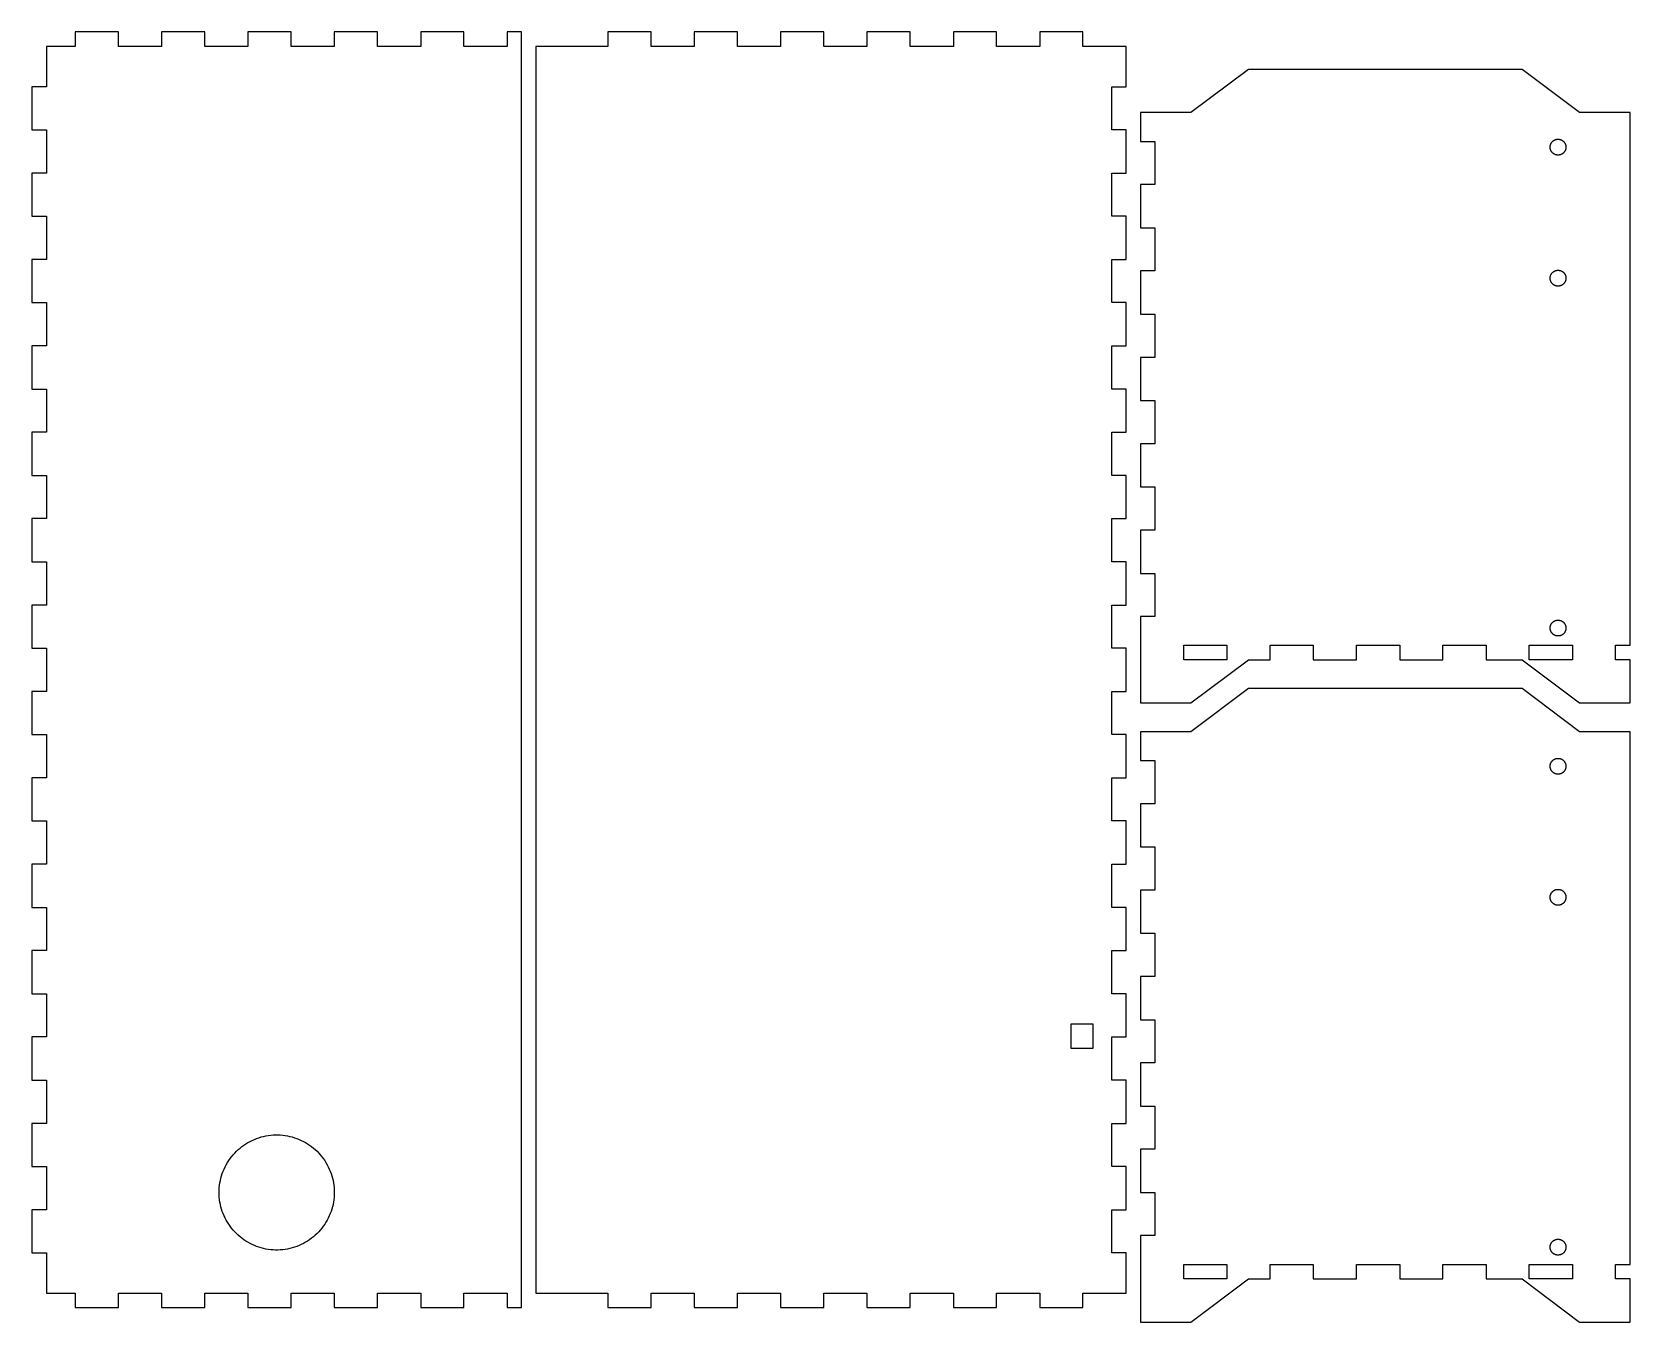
# Model space of a CAD drawing. Header units: metres. Extents: x 0 to 555, y -5 to 443.
import ezdxf

# ---------------------------------------------------------------- set-up
doc = ezdxf.new("R2010")
doc.units = ezdxf.units.M

msp = doc.modelspace()

# ---------------------------------------------------------------- linework, layer by layer
for p, q in [((30, 443), (15, 443)), ((15, 443), (15, 438)), ((30, 438), (30, 443)), ((60, 443), (45, 443)), ((45, 443), (45, 438)), ((60, 438), (60, 443)), ((90, 443), (75, 443)), ((75, 443), (75, 438)), ((90, 438), (90, 443)), ((120, 443), (105, 443)), ((105, 443), (105, 438)), ((120, 438), (120, 443)), ((150, 443), (135, 443)), ((135, 443), (135, 438)), ((150, 438), (150, 443)), ((170, 443), (165, 443)), ((165, 443), (165, 438)), ((170, 0), (170, 443)), ((215, 443), (200, 443)), ((200, 443), (200, 438)), ((215, 438), (215, 443)), ((245, 443), (230, 443)), ((230, 443), (230, 438)), ((245, 438), (245, 443)), ((275, 443), (260, 443)), ((260, 443), (260, 438)), ((275, 438), (275, 443)), ((305, 443), (290, 443)), ((290, 443), (290, 438)), ((305, 438), (305, 443)), ((335, 443), (320, 443)), ((320, 443), (320, 438)), ((335, 438), (335, 443)), ((365, 443), (350, 443)), ((350, 443), (350, 438)), ((365, 438), (365, 443)), ((15, 438), (5, 438)), ((5, 438), (5, 424)), ((45, 438), (30, 438)), ((75, 438), (60, 438)), ((105, 438), (90, 438)), ((135, 438), (120, 438)), ((165, 438), (150, 438)), ((200, 438), (175, 438)), ((175, 438), (175, 5)), ((230, 438), (215, 438)), ((260, 438), (245, 438)), ((290, 438), (275, 438)), ((320, 438), (305, 438)), ((350, 438), (335, 438)), ((380, 438), (365, 438)), ((380, 424), (380, 438)), ((422.5, 430), (402.5, 415)), ((517.5, 430), (422.5, 430)), ((537.5, 415), (517.5, 430)), ((5, 424), (0, 424)), ((0, 424), (0, 409)), ((375, 409), (375, 424)), ((375, 424), (380, 424)), ((402.5, 415), (385, 415)), ((385, 415), (385, 405)), ((555, 415), (537.5, 415)), ((555, 230), (555, 415)), ((0, 409), (5, 409)), ((5, 409), (5, 394)), ((380, 409), (375, 409)), ((380, 394), (380, 409)), ((528.247, 405.119), (528.337, 405.19)), ((528.337, 405.19), (528.431, 405.258)), ((528.431, 405.258), (528.526, 405.322)), ((528.526, 405.322), (528.625, 405.382)), ((528.625, 405.382), (528.726, 405.437)), ((528.726, 405.437), (528.829, 405.488)), ((528.829, 405.488), (528.934, 405.535)), ((528.934, 405.535), (529.041, 405.578)), ((529.041, 405.578), (529.15, 405.615)), ((529.15, 405.615), (529.26, 405.649)), ((529.26, 405.649), (529.372, 405.677)), ((529.372, 405.677), (529.485, 405.701)), ((529.485, 405.701), (529.598, 405.72)), ((529.598, 405.72), (529.713, 405.735)), ((529.713, 405.735), (529.827, 405.745)), ((529.827, 405.745), (529.942, 405.749)), ((529.942, 405.749), (530.058, 405.749)), ((530.058, 405.749), (530.173, 405.745)), ((530.173, 405.745), (530.287, 405.735)), ((530.287, 405.735), (530.402, 405.72)), ((530.402, 405.72), (530.515, 405.701)), ((530.515, 405.701), (530.628, 405.677)), ((530.628, 405.677), (530.74, 405.649)), ((530.74, 405.649), (530.85, 405.615)), ((530.85, 405.615), (530.959, 405.578)), ((530.959, 405.578), (531.066, 405.535)), ((531.066, 405.535), (531.171, 405.488)), ((531.171, 405.488), (531.274, 405.437)), ((531.274, 405.437), (531.375, 405.382)), ((531.375, 405.382), (531.474, 405.322)), ((531.474, 405.322), (531.569, 405.258)), ((531.569, 405.258), (531.663, 405.19)), ((531.663, 405.19), (531.753, 405.119)), ((385, 405), (390, 405)), ((390, 405), (390, 390)), ((527.25, 403), (527.252, 403.115)), ((527.252, 402.885), (527.25, 403)), ((527.252, 403.115), (527.26, 403.23)), ((527.26, 402.77), (527.252, 402.885)), ((527.26, 403.23), (527.272, 403.345)), ((527.272, 402.655), (527.26, 402.77)), ((527.272, 403.345), (527.289, 403.459)), ((527.289, 402.541), (527.272, 402.655)), ((527.289, 403.459), (527.31, 403.572)), ((527.31, 402.428), (527.289, 402.541)), ((527.31, 403.572), (527.336, 403.684)), ((527.336, 402.316), (527.31, 402.428)), ((527.336, 403.684), (527.367, 403.795)), ((527.367, 402.205), (527.336, 402.316)), ((527.367, 403.795), (527.403, 403.904)), ((527.403, 402.096), (527.367, 402.205)), ((527.403, 403.904), (527.443, 404.012)), ((527.443, 401.988), (527.403, 402.096)), ((527.443, 404.012), (527.488, 404.119)), ((527.488, 401.881), (527.443, 401.988)), ((527.488, 404.119), (527.537, 404.223)), ((527.537, 401.777), (527.488, 401.881)), ((527.537, 404.223), (527.59, 404.325)), ((527.59, 401.675), (527.537, 401.777)), ((527.59, 404.325), (527.648, 404.425)), ((527.648, 401.575), (527.59, 401.675)), ((527.648, 404.425), (527.709, 404.522)), ((527.709, 401.478), (527.648, 401.575)), ((527.709, 404.522), (527.775, 404.616)), ((527.775, 401.384), (527.709, 401.478)), ((527.775, 404.616), (527.845, 404.708)), ((527.845, 401.292), (527.775, 401.384)), ((527.845, 404.708), (527.918, 404.797)), ((527.918, 401.203), (527.845, 401.292)), ((527.918, 404.797), (527.995, 404.883)), ((527.995, 401.117), (527.918, 401.203)), ((527.995, 404.883), (528.076, 404.965)), ((528.076, 401.035), (527.995, 401.117)), ((528.076, 404.965), (528.16, 405.044)), ((528.16, 400.956), (528.076, 401.035)), ((528.16, 405.044), (528.247, 405.119)), ((528.247, 400.881), (528.16, 400.956)), ((528.337, 400.81), (528.247, 400.881)), ((528.431, 400.742), (528.337, 400.81)), ((528.526, 400.678), (528.431, 400.742)), ((528.625, 400.618), (528.526, 400.678)), ((528.726, 400.563), (528.625, 400.618)), ((528.829, 400.512), (528.726, 400.563)), ((528.934, 400.465), (528.829, 400.512)), ((529.041, 400.422), (528.934, 400.465)), ((529.15, 400.385), (529.041, 400.422)), ((529.26, 400.351), (529.15, 400.385)), ((529.372, 400.323), (529.26, 400.351)), ((529.485, 400.299), (529.372, 400.323)), ((529.598, 400.28), (529.485, 400.299)), ((529.713, 400.265), (529.598, 400.28)), ((529.827, 400.255), (529.713, 400.265)), ((529.942, 400.251), (529.827, 400.255)), ((530.058, 400.251), (529.942, 400.251)), ((530.173, 400.255), (530.058, 400.251)), ((530.287, 400.265), (530.173, 400.255)), ((530.402, 400.28), (530.287, 400.265)), ((530.515, 400.299), (530.402, 400.28)), ((530.628, 400.323), (530.515, 400.299)), ((530.74, 400.351), (530.628, 400.323)), ((530.85, 400.385), (530.74, 400.351)), ((530.959, 400.422), (530.85, 400.385)), ((531.066, 400.465), (530.959, 400.422)), ((531.171, 400.512), (531.066, 400.465)), ((531.274, 400.563), (531.171, 400.512)), ((531.375, 400.618), (531.274, 400.563)), ((531.474, 400.678), (531.375, 400.618)), ((531.569, 400.742), (531.474, 400.678)), ((531.663, 400.81), (531.569, 400.742)), ((531.753, 400.881), (531.663, 400.81)), ((531.753, 405.119), (531.84, 405.044)), ((531.84, 400.956), (531.753, 400.881)), ((531.84, 405.044), (531.924, 404.965)), ((531.924, 401.035), (531.84, 400.956)), ((531.924, 404.965), (532.005, 404.883)), ((532.005, 401.117), (531.924, 401.035)), ((532.005, 404.883), (532.082, 404.797)), ((532.082, 401.203), (532.005, 401.117)), ((532.082, 404.797), (532.155, 404.708)), ((532.155, 401.292), (532.082, 401.203)), ((532.155, 404.708), (532.225, 404.616)), ((532.225, 401.384), (532.155, 401.292)), ((532.225, 404.616), (532.291, 404.522)), ((532.291, 401.478), (532.225, 401.384)), ((532.291, 404.522), (532.352, 404.425)), ((532.352, 401.575), (532.291, 401.478)), ((532.352, 404.425), (532.41, 404.325)), ((532.41, 401.675), (532.352, 401.575)), ((532.41, 404.325), (532.463, 404.223)), ((532.463, 401.777), (532.41, 401.675)), ((532.463, 404.223), (532.512, 404.119)), ((532.512, 401.881), (532.463, 401.777)), ((532.512, 404.119), (532.557, 404.012)), ((532.557, 401.988), (532.512, 401.881)), ((532.557, 404.012), (532.597, 403.904)), ((532.597, 402.096), (532.557, 401.988)), ((532.597, 403.904), (532.633, 403.795)), ((532.633, 402.205), (532.597, 402.096)), ((532.633, 403.795), (532.664, 403.684)), ((532.664, 402.316), (532.633, 402.205)), ((532.664, 403.684), (532.69, 403.572)), ((532.69, 402.428), (532.664, 402.316)), ((532.69, 403.572), (532.711, 403.459)), ((532.711, 402.541), (532.69, 402.428)), ((532.711, 403.459), (532.728, 403.345)), ((532.728, 402.655), (532.711, 402.541)), ((532.728, 403.345), (532.74, 403.23)), ((532.74, 402.77), (532.728, 402.655)), ((532.74, 403.23), (532.748, 403.115)), ((532.748, 402.885), (532.74, 402.77)), ((532.748, 403.115), (532.75, 403)), ((532.75, 403), (532.748, 402.885)), ((5, 394), (0, 394)), ((0, 394), (0, 379)), ((375, 379), (375, 394)), ((375, 394), (380, 394)), ((390, 390), (385, 390)), ((385, 390), (385, 375)), ((0, 379), (5, 379)), ((5, 379), (5, 364)), ((380, 379), (375, 379)), ((380, 364), (380, 379)), ((385, 375), (390, 375)), ((390, 375), (390, 360)), ((5, 364), (0, 364)), ((0, 364), (0, 349)), ((375, 349), (375, 364)), ((375, 364), (380, 364)), ((390, 360), (385, 360)), ((385, 360), (385, 345)), ((527.25, 357.5), (527.252, 357.615)), ((527.252, 357.385), (527.25, 357.5)), ((527.252, 357.615), (527.26, 357.73)), ((527.26, 357.27), (527.252, 357.385)), ((527.26, 357.73), (527.272, 357.845)), ((527.272, 357.155), (527.26, 357.27)), ((527.272, 357.845), (527.289, 357.959)), ((527.289, 357.041), (527.272, 357.155)), ((527.289, 357.959), (527.31, 358.072)), ((527.31, 356.928), (527.289, 357.041)), ((527.31, 358.072), (527.336, 358.184)), ((527.336, 356.816), (527.31, 356.928)), ((527.336, 358.184), (527.367, 358.295)), ((527.367, 356.705), (527.336, 356.816)), ((527.367, 358.295), (527.403, 358.404)), ((527.403, 356.596), (527.367, 356.705)), ((527.403, 358.404), (527.443, 358.512)), ((527.443, 356.488), (527.403, 356.596)), ((527.443, 358.512), (527.488, 358.619)), ((527.488, 356.381), (527.443, 356.488)), ((527.488, 358.619), (527.537, 358.723)), ((527.537, 356.277), (527.488, 356.381)), ((527.537, 358.723), (527.59, 358.825)), ((527.59, 356.175), (527.537, 356.277)), ((527.59, 358.825), (527.648, 358.925)), ((527.648, 356.075), (527.59, 356.175)), ((527.648, 358.925), (527.709, 359.022)), ((527.709, 355.978), (527.648, 356.075)), ((527.709, 359.022), (527.775, 359.116)), ((527.775, 355.884), (527.709, 355.978)), ((527.775, 359.116), (527.845, 359.208)), ((527.845, 355.792), (527.775, 355.884)), ((527.845, 359.208), (527.918, 359.297)), ((527.918, 355.703), (527.845, 355.792)), ((527.918, 359.297), (527.995, 359.383)), ((527.995, 355.617), (527.918, 355.703)), ((527.995, 359.383), (528.076, 359.465)), ((528.076, 355.535), (527.995, 355.617)), ((528.076, 359.465), (528.16, 359.544)), ((528.16, 355.456), (528.076, 355.535)), ((528.16, 359.544), (528.247, 359.619)), ((528.247, 355.381), (528.16, 355.456)), ((528.247, 359.619), (528.337, 359.69)), ((528.337, 355.31), (528.247, 355.381)), ((528.337, 359.69), (528.431, 359.758)), ((528.431, 355.242), (528.337, 355.31)), ((528.431, 359.758), (528.526, 359.822)), ((528.526, 355.178), (528.431, 355.242)), ((528.526, 359.822), (528.625, 359.882)), ((528.625, 359.882), (528.726, 359.937)), ((528.726, 359.937), (528.829, 359.988)), ((528.829, 359.988), (528.934, 360.035)), ((528.934, 360.035), (529.041, 360.078)), ((529.041, 360.078), (529.15, 360.115)), ((529.15, 360.115), (529.26, 360.149)), ((529.26, 360.149), (529.372, 360.177)), ((529.372, 360.177), (529.485, 360.201)), ((529.485, 360.201), (529.598, 360.22)), ((529.598, 360.22), (529.713, 360.235)), ((529.713, 360.235), (529.827, 360.245)), ((529.827, 360.245), (529.942, 360.249)), ((529.942, 360.249), (530.058, 360.249)), ((530.058, 360.249), (530.173, 360.245)), ((530.173, 360.245), (530.287, 360.235)), ((530.287, 360.235), (530.402, 360.22)), ((530.402, 360.22), (530.515, 360.201)), ((530.515, 360.201), (530.628, 360.177)), ((530.628, 360.177), (530.74, 360.149)), ((530.74, 360.149), (530.85, 360.115)), ((530.85, 360.115), (530.959, 360.078)), ((530.959, 360.078), (531.066, 360.035)), ((531.066, 360.035), (531.171, 359.988)), ((531.171, 359.988), (531.274, 359.937)), ((531.274, 359.937), (531.375, 359.882)), ((531.375, 359.882), (531.474, 359.822)), ((531.474, 359.822), (531.569, 359.758)), ((531.569, 355.242), (531.474, 355.178)), ((531.569, 359.758), (531.663, 359.69)), ((531.663, 355.31), (531.569, 355.242)), ((531.663, 359.69), (531.753, 359.619)), ((531.753, 355.381), (531.663, 355.31)), ((531.753, 359.619), (531.84, 359.544)), ((531.84, 355.456), (531.753, 355.381)), ((531.84, 359.544), (531.924, 359.465)), ((531.924, 355.535), (531.84, 355.456)), ((531.924, 359.465), (532.005, 359.383)), ((532.005, 355.617), (531.924, 355.535)), ((532.005, 359.383), (532.082, 359.297)), ((532.082, 355.703), (532.005, 355.617)), ((532.082, 359.297), (532.155, 359.208)), ((532.155, 355.792), (532.082, 355.703)), ((532.155, 359.208), (532.225, 359.116)), ((532.225, 355.884), (532.155, 355.792)), ((532.225, 359.116), (532.291, 359.022)), ((532.291, 355.978), (532.225, 355.884)), ((532.291, 359.022), (532.352, 358.925)), ((532.352, 356.075), (532.291, 355.978)), ((532.352, 358.925), (532.41, 358.825)), ((532.41, 356.175), (532.352, 356.075)), ((532.41, 358.825), (532.463, 358.723)), ((532.463, 356.277), (532.41, 356.175)), ((532.463, 358.723), (532.512, 358.619)), ((532.512, 356.381), (532.463, 356.277)), ((532.512, 358.619), (532.557, 358.512)), ((532.557, 356.488), (532.512, 356.381)), ((532.557, 358.512), (532.597, 358.404)), ((532.597, 356.596), (532.557, 356.488)), ((532.597, 358.404), (532.633, 358.295)), ((532.633, 356.705), (532.597, 356.596)), ((532.633, 358.295), (532.664, 358.184)), ((532.664, 356.816), (532.633, 356.705)), ((532.664, 358.184), (532.69, 358.072)), ((532.69, 356.928), (532.664, 356.816)), ((532.69, 358.072), (532.711, 357.959)), ((532.711, 357.041), (532.69, 356.928)), ((532.711, 357.959), (532.728, 357.845)), ((532.728, 357.155), (532.711, 357.041)), ((532.728, 357.845), (532.74, 357.73)), ((532.74, 357.27), (532.728, 357.155)), ((532.74, 357.73), (532.748, 357.615)), ((532.748, 357.385), (532.74, 357.27)), ((532.748, 357.615), (532.75, 357.5)), ((532.75, 357.5), (532.748, 357.385)), ((528.625, 355.118), (528.526, 355.178)), ((528.726, 355.063), (528.625, 355.118)), ((528.829, 355.012), (528.726, 355.063)), ((528.934, 354.965), (528.829, 355.012)), ((529.041, 354.922), (528.934, 354.965)), ((529.15, 354.885), (529.041, 354.922)), ((529.26, 354.851), (529.15, 354.885)), ((529.372, 354.823), (529.26, 354.851)), ((529.485, 354.799), (529.372, 354.823)), ((529.598, 354.78), (529.485, 354.799)), ((529.713, 354.765), (529.598, 354.78)), ((529.827, 354.755), (529.713, 354.765)), ((529.942, 354.751), (529.827, 354.755)), ((530.058, 354.751), (529.942, 354.751)), ((530.173, 354.755), (530.058, 354.751)), ((530.287, 354.765), (530.173, 354.755)), ((530.402, 354.78), (530.287, 354.765)), ((530.515, 354.799), (530.402, 354.78)), ((530.628, 354.823), (530.515, 354.799)), ((530.74, 354.851), (530.628, 354.823)), ((530.85, 354.885), (530.74, 354.851)), ((530.959, 354.922), (530.85, 354.885)), ((531.066, 354.965), (530.959, 354.922)), ((531.171, 355.012), (531.066, 354.965)), ((531.274, 355.063), (531.171, 355.012)), ((531.375, 355.118), (531.274, 355.063)), ((531.474, 355.178), (531.375, 355.118)), ((0, 349), (5, 349)), ((5, 349), (5, 334)), ((380, 349), (375, 349)), ((380, 334), (380, 349)), ((385, 345), (390, 345)), ((390, 345), (390, 330)), ((5, 334), (0, 334)), ((0, 334), (0, 319)), ((375, 319), (375, 334)), ((375, 334), (380, 334)), ((390, 330), (385, 330)), ((385, 330), (385, 315)), ((0, 319), (5, 319)), ((5, 319), (5, 304)), ((380, 319), (375, 319)), ((380, 304), (380, 319)), ((385, 315), (390, 315)), ((390, 315), (390, 300)), ((5, 304), (0, 304)), ((0, 304), (0, 289)), ((375, 289), (375, 304)), ((375, 304), (380, 304)), ((390, 300), (385, 300)), ((385, 300), (385, 285)), ((0, 289), (5, 289)), ((5, 289), (5, 274)), ((380, 289), (375, 289)), ((380, 274), (380, 289)), ((385, 285), (390, 285)), ((390, 285), (390, 270)), ((5, 274), (0, 274)), ((0, 274), (0, 259)), ((375, 259), (375, 274)), ((375, 274), (380, 274)), ((390, 270), (385, 270)), ((385, 270), (385, 255)), ((0, 259), (5, 259)), ((5, 259), (5, 244)), ((380, 259), (375, 259)), ((380, 244), (380, 259)), ((385, 255), (390, 255)), ((390, 255), (390, 240)), ((5, 244), (0, 244)), ((0, 244), (0, 229)), ((375, 229), (375, 244)), ((375, 244), (380, 244)), ((390, 240), (385, 240)), ((385, 240), (385, 210)), ((529.26, 238.649), (529.372, 238.677)), ((529.372, 238.677), (529.485, 238.701)), ((529.485, 238.701), (529.598, 238.721)), ((529.598, 238.721), (529.713, 238.735)), ((529.713, 238.735), (529.827, 238.745)), ((529.827, 238.745), (529.942, 238.749)), ((529.942, 238.749), (530.058, 238.749)), ((530.058, 238.749), (530.173, 238.745)), ((530.173, 238.745), (530.287, 238.735)), ((530.287, 238.735), (530.402, 238.721)), ((530.402, 238.721), (530.515, 238.701)), ((530.515, 238.701), (530.628, 238.677)), ((530.628, 238.677), (530.74, 238.649)), ((527.25, 236), (527.252, 236.115)), ((527.252, 235.885), (527.25, 236)), ((527.252, 236.115), (527.26, 236.23)), ((527.26, 235.77), (527.252, 235.885)), ((527.26, 236.23), (527.272, 236.345)), ((527.272, 235.655), (527.26, 235.77)), ((527.272, 236.345), (527.289, 236.459)), ((527.289, 235.541), (527.272, 235.655)), ((527.289, 236.459), (527.31, 236.572)), ((527.31, 235.428), (527.289, 235.541)), ((527.31, 236.572), (527.336, 236.684)), ((527.336, 235.316), (527.31, 235.428)), ((527.336, 236.684), (527.367, 236.795)), ((527.367, 235.205), (527.336, 235.316)), ((527.367, 236.795), (527.403, 236.904)), ((527.403, 235.096), (527.367, 235.205)), ((527.403, 236.904), (527.443, 237.012)), ((527.443, 234.988), (527.403, 235.096)), ((527.443, 237.012), (527.488, 237.119)), ((527.488, 234.881), (527.443, 234.988)), ((527.488, 237.119), (527.537, 237.223)), ((527.537, 234.777), (527.488, 234.881)), ((527.537, 237.223), (527.59, 237.325)), ((527.59, 234.675), (527.537, 234.777)), ((527.59, 237.325), (527.648, 237.425)), ((527.648, 234.575), (527.59, 234.675)), ((527.648, 237.425), (527.709, 237.522)), ((527.709, 234.478), (527.648, 234.575)), ((527.709, 237.522), (527.775, 237.616)), ((527.775, 234.384), (527.709, 234.478)), ((527.775, 237.616), (527.845, 237.708)), ((527.845, 234.292), (527.775, 234.384)), ((527.845, 237.708), (527.918, 237.797)), ((527.918, 234.203), (527.845, 234.292)), ((527.918, 237.797), (527.995, 237.883)), ((527.995, 234.117), (527.918, 234.203)), ((527.995, 237.883), (528.076, 237.965)), ((528.076, 234.035), (527.995, 234.117)), ((528.076, 237.965), (528.16, 238.044)), ((528.16, 233.956), (528.076, 234.035)), ((528.16, 238.044), (528.247, 238.119)), ((528.247, 233.881), (528.16, 233.956)), ((528.247, 238.119), (528.337, 238.19)), ((528.337, 233.81), (528.247, 233.881)), ((528.337, 238.19), (528.431, 238.258)), ((528.431, 233.742), (528.337, 233.81)), ((528.431, 238.258), (528.526, 238.322)), ((528.526, 233.678), (528.431, 233.742)), ((528.526, 238.322), (528.625, 238.382)), ((528.625, 233.618), (528.526, 233.678)), ((528.625, 238.382), (528.726, 238.437)), ((528.726, 233.563), (528.625, 233.618)), ((528.726, 238.437), (528.829, 238.488)), ((528.829, 233.512), (528.726, 233.563)), ((528.829, 238.488), (528.934, 238.535)), ((528.934, 233.465), (528.829, 233.512)), ((528.934, 238.535), (529.041, 238.578)), ((529.041, 233.422), (528.934, 233.465)), ((529.041, 238.578), (529.15, 238.615)), ((529.15, 233.385), (529.041, 233.422)), ((529.15, 238.615), (529.26, 238.649)), ((529.26, 233.351), (529.15, 233.385)), ((529.372, 233.323), (529.26, 233.351)), ((529.485, 233.299), (529.372, 233.323)), ((529.598, 233.279), (529.485, 233.299)), ((529.713, 233.265), (529.598, 233.279)), ((529.827, 233.255), (529.713, 233.265)), ((529.942, 233.251), (529.827, 233.255)), ((530.058, 233.251), (529.942, 233.251)), ((530.173, 233.255), (530.058, 233.251)), ((530.287, 233.265), (530.173, 233.255)), ((530.402, 233.279), (530.287, 233.265)), ((530.515, 233.299), (530.402, 233.279)), ((530.628, 233.323), (530.515, 233.299)), ((530.74, 233.351), (530.628, 233.323)), ((530.74, 238.649), (530.85, 238.615)), ((530.85, 233.385), (530.74, 233.351)), ((530.85, 238.615), (530.959, 238.578)), ((530.959, 233.422), (530.85, 233.385)), ((530.959, 238.578), (531.066, 238.535)), ((531.066, 233.465), (530.959, 233.422)), ((531.066, 238.535), (531.171, 238.488)), ((531.171, 233.512), (531.066, 233.465)), ((531.171, 238.488), (531.274, 238.437)), ((531.274, 233.563), (531.171, 233.512)), ((531.274, 238.437), (531.375, 238.382)), ((531.375, 233.618), (531.274, 233.563)), ((531.375, 238.382), (531.474, 238.322)), ((531.474, 233.678), (531.375, 233.618)), ((531.474, 238.322), (531.569, 238.258)), ((531.569, 233.742), (531.474, 233.678)), ((531.569, 238.258), (531.663, 238.19)), ((531.663, 233.81), (531.569, 233.742)), ((531.663, 238.19), (531.753, 238.119)), ((531.753, 233.881), (531.663, 233.81)), ((531.753, 238.119), (531.84, 238.044)), ((531.84, 233.956), (531.753, 233.881)), ((531.84, 238.044), (531.924, 237.965)), ((531.924, 234.035), (531.84, 233.956)), ((531.924, 237.965), (532.005, 237.883)), ((532.005, 234.117), (531.924, 234.035)), ((532.005, 237.883), (532.082, 237.797)), ((532.082, 234.203), (532.005, 234.117)), ((532.082, 237.797), (532.155, 237.708)), ((532.155, 234.292), (532.082, 234.203)), ((532.155, 237.708), (532.225, 237.616)), ((532.225, 234.384), (532.155, 234.292)), ((532.225, 237.616), (532.291, 237.522)), ((532.291, 234.478), (532.225, 234.384)), ((532.291, 237.522), (532.352, 237.425)), ((532.352, 234.575), (532.291, 234.478)), ((532.352, 237.425), (532.41, 237.325)), ((532.41, 234.675), (532.352, 234.575)), ((532.41, 237.325), (532.463, 237.223)), ((532.463, 234.777), (532.41, 234.675)), ((532.463, 237.223), (532.512, 237.119)), ((532.512, 234.881), (532.463, 234.777)), ((532.512, 237.119), (532.557, 237.012)), ((532.557, 234.988), (532.512, 234.881)), ((532.557, 237.012), (532.597, 236.904)), ((532.597, 235.096), (532.557, 234.988)), ((532.597, 236.904), (532.633, 236.795)), ((532.633, 235.205), (532.597, 235.096)), ((532.633, 236.795), (532.664, 236.684)), ((532.664, 235.316), (532.633, 235.205)), ((532.664, 236.684), (532.69, 236.572)), ((532.69, 235.428), (532.664, 235.316)), ((532.69, 236.572), (532.711, 236.459)), ((532.711, 235.541), (532.69, 235.428)), ((532.711, 236.459), (532.728, 236.345)), ((532.728, 235.655), (532.711, 235.541)), ((532.728, 236.345), (532.74, 236.23)), ((532.74, 235.77), (532.728, 235.655)), ((532.74, 236.23), (532.748, 236.115)), ((532.748, 235.885), (532.74, 235.77)), ((532.748, 236.115), (532.75, 236)), ((532.75, 236), (532.748, 235.885)), ((0, 229), (5, 229)), ((5, 229), (5, 214)), ((380, 229), (375, 229)), ((380, 214), (380, 229)), ((400, 225), (400, 230)), ((400, 230), (415, 230)), ((415, 230), (415, 225)), ((430, 225), (430, 230)), ((430, 230), (445, 230)), ((445, 230), (445, 225)), ((460, 225), (460, 230)), ((460, 230), (475, 230)), ((475, 230), (475, 225)), ((490, 225), (490, 230)), ((490, 230), (505, 230)), ((505, 230), (505, 225)), ((520, 225), (520, 230)), ((520, 230), (535, 230)), ((535, 230), (535, 225)), ((550, 225), (550, 230)), ((550, 230), (555, 230)), ((415, 225), (400, 225)), ((402.5, 210), (422.5, 225)), ((422.5, 225), (430, 225)), ((445, 225), (460, 225)), ((475, 225), (490, 225)), ((505, 225), (517.5, 225)), ((517.5, 225), (537.5, 210)), ((535, 225), (520, 225)), ((555, 225), (550, 225)), ((555, 210), (555, 225)), ((5, 214), (0, 214)), ((0, 214), (0, 199)), ((375, 199), (375, 214)), ((375, 214), (380, 214)), ((422.5, 215), (402.5, 200)), ((517.5, 215), (422.5, 215)), ((537.5, 200), (517.5, 215)), ((385, 210), (402.5, 210)), ((537.5, 210), (555, 210)), ((402.5, 200), (385, 200)), ((385, 200), (385, 190)), ((555, 200), (537.5, 200)), ((555, 15), (555, 200)), ((0, 199), (5, 199)), ((5, 199), (5, 184)), ((380, 199), (375, 199)), ((380, 184), (380, 199)), ((385, 190), (390, 190)), ((390, 190), (390, 175)), ((527.336, 188.684), (527.367, 188.795)), ((527.367, 188.795), (527.403, 188.904)), ((527.403, 188.904), (527.443, 189.012)), ((527.443, 189.012), (527.488, 189.119)), ((527.488, 189.119), (527.537, 189.223)), ((527.537, 189.223), (527.59, 189.325)), ((527.59, 189.325), (527.648, 189.425)), ((527.648, 189.425), (527.709, 189.522)), ((527.709, 189.522), (527.775, 189.616)), ((527.775, 189.616), (527.845, 189.708)), ((527.845, 189.708), (527.918, 189.797)), ((527.918, 189.797), (527.995, 189.883)), ((527.995, 189.883), (528.076, 189.965)), ((528.076, 189.965), (528.16, 190.044)), ((528.16, 190.044), (528.247, 190.119)), ((528.247, 190.119), (528.337, 190.19)), ((528.337, 190.19), (528.431, 190.258)), ((528.431, 190.258), (528.526, 190.322)), ((528.526, 190.322), (528.625, 190.382)), ((528.625, 190.382), (528.726, 190.437)), ((528.726, 190.437), (528.829, 190.488)), ((528.829, 190.488), (528.934, 190.535)), ((528.934, 190.535), (529.041, 190.578)), ((529.041, 190.578), (529.15, 190.615)), ((529.15, 190.615), (529.26, 190.649)), ((529.26, 190.649), (529.372, 190.677)), ((529.372, 190.677), (529.485, 190.701)), ((529.485, 190.701), (529.598, 190.721)), ((529.598, 190.721), (529.713, 190.735)), ((529.713, 190.735), (529.827, 190.745)), ((529.827, 190.745), (529.942, 190.749)), ((529.942, 190.749), (530.058, 190.749)), ((530.058, 190.749), (530.173, 190.745)), ((530.173, 190.745), (530.287, 190.735)), ((530.287, 190.735), (530.402, 190.721)), ((530.402, 190.721), (530.515, 190.701)), ((530.515, 190.701), (530.628, 190.677)), ((530.628, 190.677), (530.74, 190.649)), ((530.74, 190.649), (530.85, 190.615)), ((530.85, 190.615), (530.959, 190.578)), ((530.959, 190.578), (531.066, 190.535)), ((531.066, 190.535), (531.171, 190.488)), ((531.171, 190.488), (531.274, 190.437)), ((531.274, 190.437), (531.375, 190.382)), ((531.375, 190.382), (531.474, 190.322)), ((531.474, 190.322), (531.569, 190.258)), ((531.569, 190.258), (531.663, 190.19)), ((531.663, 190.19), (531.753, 190.119)), ((531.753, 190.119), (531.84, 190.044)), ((531.84, 190.044), (531.924, 189.965)), ((531.924, 189.965), (532.005, 189.883)), ((532.005, 189.883), (532.082, 189.797)), ((532.082, 189.797), (532.155, 189.708)), ((532.155, 189.708), (532.225, 189.616)), ((532.225, 189.616), (532.291, 189.522)), ((532.291, 189.522), (532.352, 189.425)), ((532.352, 189.425), (532.41, 189.325)), ((532.41, 189.325), (532.463, 189.223)), ((532.463, 189.223), (532.512, 189.119)), ((532.512, 189.119), (532.557, 189.012)), ((532.557, 189.012), (532.597, 188.904)), ((532.597, 188.904), (532.633, 188.795)), ((532.633, 188.795), (532.664, 188.684)), ((5, 184), (0, 184)), ((0, 184), (0, 169)), ((375, 169), (375, 184)), ((375, 184), (380, 184)), ((527.25, 188), (527.252, 188.115)), ((527.252, 187.885), (527.25, 188)), ((527.252, 188.115), (527.26, 188.23)), ((527.26, 187.77), (527.252, 187.885)), ((527.26, 188.23), (527.272, 188.345)), ((527.272, 187.655), (527.26, 187.77)), ((527.272, 188.345), (527.289, 188.459)), ((527.289, 187.541), (527.272, 187.655)), ((527.289, 188.459), (527.31, 188.572)), ((527.31, 187.428), (527.289, 187.541)), ((527.31, 188.572), (527.336, 188.684)), ((527.336, 187.316), (527.31, 187.428)), ((527.367, 187.205), (527.336, 187.316)), ((527.403, 187.096), (527.367, 187.205)), ((527.443, 186.988), (527.403, 187.096)), ((527.488, 186.881), (527.443, 186.988)), ((527.537, 186.777), (527.488, 186.881)), ((527.59, 186.675), (527.537, 186.777)), ((527.648, 186.575), (527.59, 186.675)), ((527.709, 186.478), (527.648, 186.575)), ((527.775, 186.384), (527.709, 186.478)), ((527.845, 186.292), (527.775, 186.384)), ((527.918, 186.203), (527.845, 186.292)), ((527.995, 186.117), (527.918, 186.203)), ((528.076, 186.035), (527.995, 186.117)), ((528.16, 185.956), (528.076, 186.035)), ((528.247, 185.881), (528.16, 185.956)), ((528.337, 185.81), (528.247, 185.881)), ((528.431, 185.742), (528.337, 185.81)), ((528.526, 185.678), (528.431, 185.742)), ((528.625, 185.618), (528.526, 185.678)), ((528.726, 185.563), (528.625, 185.618)), ((528.829, 185.512), (528.726, 185.563)), ((528.934, 185.465), (528.829, 185.512)), ((529.041, 185.422), (528.934, 185.465)), ((529.15, 185.385), (529.041, 185.422)), ((529.26, 185.351), (529.15, 185.385)), ((529.372, 185.323), (529.26, 185.351)), ((529.485, 185.299), (529.372, 185.323)), ((529.598, 185.279), (529.485, 185.299)), ((529.713, 185.265), (529.598, 185.279)), ((529.827, 185.255), (529.713, 185.265)), ((529.942, 185.251), (529.827, 185.255)), ((530.058, 185.251), (529.942, 185.251)), ((530.173, 185.255), (530.058, 185.251)), ((530.287, 185.265), (530.173, 185.255)), ((530.402, 185.279), (530.287, 185.265)), ((530.515, 185.299), (530.402, 185.279)), ((530.628, 185.323), (530.515, 185.299)), ((530.74, 185.351), (530.628, 185.323)), ((530.85, 185.385), (530.74, 185.351)), ((530.959, 185.422), (530.85, 185.385)), ((531.066, 185.465), (530.959, 185.422)), ((531.171, 185.512), (531.066, 185.465)), ((531.274, 185.563), (531.171, 185.512)), ((531.375, 185.618), (531.274, 185.563)), ((531.474, 185.678), (531.375, 185.618)), ((531.569, 185.742), (531.474, 185.678)), ((531.663, 185.81), (531.569, 185.742)), ((531.753, 185.881), (531.663, 185.81)), ((531.84, 185.956), (531.753, 185.881)), ((531.924, 186.035), (531.84, 185.956)), ((532.005, 186.117), (531.924, 186.035)), ((532.082, 186.203), (532.005, 186.117)), ((532.155, 186.292), (532.082, 186.203)), ((532.225, 186.384), (532.155, 186.292)), ((532.291, 186.478), (532.225, 186.384)), ((532.352, 186.575), (532.291, 186.478)), ((532.41, 186.675), (532.352, 186.575)), ((532.463, 186.777), (532.41, 186.675)), ((532.512, 186.881), (532.463, 186.777)), ((532.557, 186.988), (532.512, 186.881)), ((532.597, 187.096), (532.557, 186.988)), ((532.633, 187.205), (532.597, 187.096)), ((532.664, 187.316), (532.633, 187.205)), ((532.664, 188.684), (532.69, 188.572)), ((532.69, 187.428), (532.664, 187.316)), ((532.69, 188.572), (532.711, 188.459)), ((532.711, 187.541), (532.69, 187.428)), ((532.711, 188.459), (532.728, 188.345)), ((532.728, 187.655), (532.711, 187.541)), ((532.728, 188.345), (532.74, 188.23)), ((532.74, 187.77), (532.728, 187.655)), ((532.74, 188.23), (532.748, 188.115)), ((532.748, 187.885), (532.74, 187.77)), ((532.748, 188.115), (532.75, 188)), ((532.75, 188), (532.748, 187.885)), ((390, 175), (385, 175)), ((385, 175), (385, 160)), ((0, 169), (5, 169)), ((5, 169), (5, 154)), ((380, 169), (375, 169)), ((380, 154), (380, 169)), ((385, 160), (390, 160)), ((390, 160), (390, 145)), ((5, 154), (0, 154)), ((0, 154), (0, 139)), ((375, 139), (375, 154)), ((375, 154), (380, 154)), ((390, 145), (385, 145)), ((385, 145), (385, 130)), ((527.918, 144.297), (527.995, 144.383)), ((527.995, 144.383), (528.076, 144.465)), ((528.076, 144.465), (528.16, 144.544)), ((528.16, 144.544), (528.247, 144.619)), ((528.247, 144.619), (528.337, 144.69)), ((528.337, 144.69), (528.431, 144.758)), ((528.431, 144.758), (528.526, 144.822)), ((528.526, 144.822), (528.625, 144.882)), ((528.625, 144.882), (528.726, 144.937)), ((528.726, 144.937), (528.829, 144.988)), ((528.829, 144.988), (528.934, 145.035)), ((528.934, 145.035), (529.041, 145.078)), ((529.041, 145.078), (529.15, 145.115)), ((529.15, 145.115), (529.26, 145.149)), ((529.26, 145.149), (529.372, 145.177)), ((529.372, 145.177), (529.485, 145.201)), ((529.485, 145.201), (529.598, 145.221)), ((529.598, 145.221), (529.713, 145.235)), ((529.713, 145.235), (529.827, 145.245)), ((529.827, 145.245), (529.942, 145.249)), ((529.942, 145.249), (530.058, 145.249)), ((530.058, 145.249), (530.173, 145.245)), ((530.173, 145.245), (530.287, 145.235)), ((530.287, 145.235), (530.402, 145.221)), ((530.402, 145.221), (530.515, 145.201)), ((530.515, 145.201), (530.628, 145.177)), ((530.628, 145.177), (530.74, 145.149)), ((530.74, 145.149), (530.85, 145.115)), ((530.85, 145.115), (530.959, 145.078)), ((530.959, 145.078), (531.066, 145.035)), ((531.066, 145.035), (531.171, 144.988)), ((531.171, 144.988), (531.274, 144.937)), ((531.274, 144.937), (531.375, 144.882)), ((531.375, 144.882), (531.474, 144.822)), ((531.474, 144.822), (531.569, 144.758)), ((531.569, 144.758), (531.663, 144.69)), ((531.663, 144.69), (531.753, 144.619)), ((531.753, 144.619), (531.84, 144.544)), ((531.84, 144.544), (531.924, 144.465)), ((531.924, 144.465), (532.005, 144.383)), ((532.005, 144.383), (532.082, 144.297)), ((0, 139), (5, 139)), ((5, 139), (5, 124)), ((380, 139), (375, 139)), ((380, 124), (380, 139)), ((527.25, 142.5), (527.252, 142.615)), ((527.252, 142.385), (527.25, 142.5)), ((527.252, 142.615), (527.26, 142.73)), ((527.26, 142.27), (527.252, 142.385)), ((527.26, 142.73), (527.272, 142.845)), ((527.272, 142.155), (527.26, 142.27)), ((527.272, 142.845), (527.289, 142.959)), ((527.289, 142.041), (527.272, 142.155)), ((527.289, 142.959), (527.31, 143.072)), ((527.31, 141.928), (527.289, 142.041)), ((527.31, 143.072), (527.336, 143.184)), ((527.336, 141.816), (527.31, 141.928)), ((527.336, 143.184), (527.367, 143.295)), ((527.367, 141.705), (527.336, 141.816)), ((527.367, 143.295), (527.403, 143.404)), ((527.403, 141.596), (527.367, 141.705)), ((527.403, 143.404), (527.443, 143.512)), ((527.443, 141.488), (527.403, 141.596)), ((527.443, 143.512), (527.488, 143.619)), ((527.488, 141.381), (527.443, 141.488)), ((527.488, 143.619), (527.537, 143.723)), ((527.537, 141.277), (527.488, 141.381)), ((527.537, 143.723), (527.59, 143.825)), ((527.59, 141.175), (527.537, 141.277)), ((527.59, 143.825), (527.648, 143.925)), ((527.648, 141.075), (527.59, 141.175)), ((527.648, 143.925), (527.709, 144.022)), ((527.709, 140.978), (527.648, 141.075)), ((527.709, 144.022), (527.775, 144.116)), ((527.775, 140.884), (527.709, 140.978)), ((527.775, 144.116), (527.845, 144.208)), ((527.845, 140.792), (527.775, 140.884)), ((527.845, 144.208), (527.918, 144.297)), ((527.918, 140.703), (527.845, 140.792)), ((527.995, 140.617), (527.918, 140.703)), ((528.076, 140.535), (527.995, 140.617)), ((528.16, 140.456), (528.076, 140.535)), ((528.247, 140.381), (528.16, 140.456)), ((528.337, 140.31), (528.247, 140.381)), ((528.431, 140.242), (528.337, 140.31)), ((528.526, 140.178), (528.431, 140.242)), ((528.625, 140.118), (528.526, 140.178)), ((528.726, 140.063), (528.625, 140.118)), ((528.829, 140.012), (528.726, 140.063)), ((528.934, 139.965), (528.829, 140.012)), ((529.041, 139.922), (528.934, 139.965)), ((529.15, 139.885), (529.041, 139.922)), ((529.26, 139.851), (529.15, 139.885)), ((529.372, 139.823), (529.26, 139.851)), ((529.485, 139.799), (529.372, 139.823)), ((529.598, 139.779), (529.485, 139.799)), ((529.713, 139.765), (529.598, 139.779)), ((529.827, 139.755), (529.713, 139.765)), ((529.942, 139.751), (529.827, 139.755)), ((530.058, 139.751), (529.942, 139.751)), ((530.173, 139.755), (530.058, 139.751)), ((530.287, 139.765), (530.173, 139.755)), ((530.402, 139.779), (530.287, 139.765)), ((530.515, 139.799), (530.402, 139.779)), ((530.628, 139.823), (530.515, 139.799)), ((530.74, 139.851), (530.628, 139.823)), ((530.85, 139.885), (530.74, 139.851)), ((530.959, 139.922), (530.85, 139.885)), ((531.066, 139.965), (530.959, 139.922)), ((531.171, 140.012), (531.066, 139.965)), ((531.274, 140.063), (531.171, 140.012)), ((531.375, 140.118), (531.274, 140.063)), ((531.474, 140.178), (531.375, 140.118)), ((531.569, 140.242), (531.474, 140.178)), ((531.663, 140.31), (531.569, 140.242)), ((531.753, 140.381), (531.663, 140.31)), ((531.84, 140.456), (531.753, 140.381)), ((531.924, 140.535), (531.84, 140.456)), ((532.005, 140.617), (531.924, 140.535)), ((532.082, 140.703), (532.005, 140.617)), ((532.082, 144.297), (532.155, 144.208)), ((532.155, 140.792), (532.082, 140.703)), ((532.155, 144.208), (532.225, 144.116)), ((532.225, 140.884), (532.155, 140.792)), ((532.225, 144.116), (532.291, 144.022)), ((532.291, 140.978), (532.225, 140.884)), ((532.291, 144.022), (532.352, 143.925)), ((532.352, 141.075), (532.291, 140.978)), ((532.352, 143.925), (532.41, 143.825)), ((532.41, 141.175), (532.352, 141.075)), ((532.41, 143.825), (532.463, 143.723)), ((532.463, 141.277), (532.41, 141.175)), ((532.463, 143.723), (532.512, 143.619)), ((532.512, 141.381), (532.463, 141.277)), ((532.512, 143.619), (532.557, 143.512)), ((532.557, 141.488), (532.512, 141.381)), ((532.557, 143.512), (532.597, 143.404)), ((532.597, 141.596), (532.557, 141.488)), ((532.597, 143.404), (532.633, 143.295)), ((532.633, 141.705), (532.597, 141.596)), ((532.633, 143.295), (532.664, 143.184)), ((532.664, 141.816), (532.633, 141.705)), ((532.664, 143.184), (532.69, 143.072)), ((532.69, 141.928), (532.664, 141.816)), ((532.69, 143.072), (532.711, 142.959)), ((532.711, 142.041), (532.69, 141.928)), ((532.711, 142.959), (532.728, 142.845)), ((532.728, 142.155), (532.711, 142.041)), ((532.728, 142.845), (532.74, 142.73)), ((532.74, 142.27), (532.728, 142.155)), ((532.74, 142.73), (532.748, 142.615)), ((532.748, 142.385), (532.74, 142.27)), ((532.748, 142.615), (532.75, 142.5)), ((532.75, 142.5), (532.748, 142.385)), ((385, 130), (390, 130)), ((390, 130), (390, 115)), ((5, 124), (0, 124)), ((0, 124), (0, 109)), ((375, 109), (375, 124)), ((375, 124), (380, 124)), ((390, 115), (385, 115)), ((385, 115), (385, 100)), ((0, 109), (5, 109)), ((5, 109), (5, 94)), ((380, 109), (375, 109)), ((380, 94), (380, 109)), ((385, 100), (390, 100)), ((390, 100), (390, 85)), ((360.9, 90), (360.9, 98.5)), ((360.9, 98.5), (368.4, 98.5)), ((368.4, 98.5), (368.4, 90)), ((5, 94), (0, 94)), ((0, 94), (0, 79)), ((368.4, 90), (360.9, 90)), ((375, 79), (375, 94)), ((375, 94), (380, 94)), ((390, 85), (385, 85)), ((385, 85), (385, 70)), ((0, 79), (5, 79)), ((5, 79), (5, 64)), ((380, 79), (375, 79)), ((380, 64), (380, 79)), ((385, 70), (390, 70)), ((390, 70), (390, 55)), ((5, 64), (0, 64)), ((0, 64), (0, 49)), ((375, 49), (375, 64)), ((375, 64), (380, 64)), ((72.2515, 55.4103), (72.908, 55.9306)), ((72.908, 55.9306), (73.5857, 56.423)), ((73.5857, 56.423), (74.2835, 56.8866)), ((74.2835, 56.8866), (75, 57.3205)), ((75, 57.3205), (75.7341, 57.7241)), ((75.7341, 57.7241), (76.4844, 58.0965)), ((76.4844, 58.0965), (77.2497, 58.4373)), ((77.2497, 58.4373), (78.0285, 58.7456)), ((78.0285, 58.7456), (78.8197, 59.0211)), ((78.8197, 59.0211), (79.6216, 59.2632)), ((79.6216, 59.2632), (80.433, 59.4716)), ((80.433, 59.4716), (81.2524, 59.6457)), ((81.2524, 59.6457), (82.0783, 59.7854)), ((82.0783, 59.7854), (82.9094, 59.8904)), ((82.9094, 59.8904), (83.7442, 59.9605)), ((83.7442, 59.9605), (84.5811, 59.9956)), ((84.5811, 59.9956), (85.4188, 59.9956)), ((85.4188, 59.9956), (86.2558, 59.9605)), ((86.2558, 59.9605), (87.0906, 59.8904)), ((87.0906, 59.8904), (87.9217, 59.7854)), ((87.9217, 59.7854), (88.7476, 59.6457)), ((88.7476, 59.6457), (89.567, 59.4716)), ((89.567, 59.4716), (90.3784, 59.2632)), ((90.3784, 59.2632), (91.1803, 59.0211)), ((91.1803, 59.0211), (91.9714, 58.7456)), ((91.9714, 58.7456), (92.7503, 58.4373)), ((92.7503, 58.4373), (93.5156, 58.0965)), ((93.5156, 58.0965), (94.2659, 57.7241)), ((94.2659, 57.7241), (95, 57.3205)), ((95, 57.3205), (95.7165, 56.8866)), ((95.7165, 56.8866), (96.4143, 56.423)), ((96.4143, 56.423), (97.092, 55.9306)), ((97.092, 55.9306), (97.7485, 55.4103)), ((67.4739, 49.6351), (67.8927, 50.3605)), ((67.8927, 50.3605), (68.3416, 51.0678)), ((68.3416, 51.0678), (68.8197, 51.7557)), ((68.8197, 51.7557), (69.3261, 52.4229)), ((69.3261, 52.4229), (69.8601, 53.0684)), ((69.8601, 53.0684), (70.4206, 53.6909)), ((70.4206, 53.6909), (71.0067, 54.2894)), ((71.0067, 54.2894), (71.6174, 54.8629)), ((71.6174, 54.8629), (72.2515, 55.4103)), ((97.7485, 55.4103), (98.3826, 54.8629)), ((98.3826, 54.8629), (98.9933, 54.2894)), ((98.9933, 54.2894), (99.5794, 53.6909)), ((99.5794, 53.6909), (100.14, 53.0684)), ((100.14, 53.0684), (100.674, 52.4229)), ((100.674, 52.4229), (101.18, 51.7557)), ((101.18, 51.7557), (101.658, 51.0678)), ((101.658, 51.0678), (102.107, 50.3605)), ((102.107, 50.3605), (102.526, 49.6351)), ((390, 55), (385, 55)), ((385, 55), (385, 40)), ((0, 49), (5, 49)), ((5, 49), (5, 34)), ((65.437, 44.1582), (65.6283, 44.9738)), ((65.6283, 44.9738), (65.8536, 45.7806)), ((65.8536, 45.7806), (66.1125, 46.5773)), ((66.1125, 46.5773), (66.4045, 47.3625)), ((66.4045, 47.3625), (66.7291, 48.1347)), ((66.7291, 48.1347), (67.0858, 48.8927)), ((67.0858, 48.8927), (67.4739, 49.6351)), ((102.526, 49.6351), (102.914, 48.8927)), ((102.914, 48.8927), (103.271, 48.1347)), ((103.271, 48.1347), (103.596, 47.3625)), ((103.596, 47.3625), (103.888, 46.5773)), ((103.888, 46.5773), (104.146, 45.7806)), ((104.146, 45.7806), (104.372, 44.9738)), ((104.372, 44.9738), (104.563, 44.1582)), ((380, 49), (375, 49)), ((380, 34), (380, 49)), ((65, 40), (65.0175, 40.8375)), ((65.0175, 39.1625), (65, 40)), ((65.0175, 40.8375), (65.0701, 41.6736)), ((65.0701, 38.3264), (65.0175, 39.1625)), ((65.0701, 41.6736), (65.1577, 42.5067)), ((65.1577, 42.5067), (65.2801, 43.3354)), ((65.2801, 43.3354), (65.437, 44.1582)), ((104.563, 44.1582), (104.72, 43.3354)), ((104.72, 43.3354), (104.842, 42.5067)), ((104.842, 42.5067), (104.93, 41.6736)), ((104.93, 41.6736), (104.982, 40.8375)), ((104.982, 39.1625), (104.93, 38.3264)), ((104.982, 40.8375), (105, 40)), ((105, 40), (104.982, 39.1625)), ((385, 40), (390, 40)), ((390, 40), (390, 25)), ((5, 34), (0, 34)), ((0, 34), (0, 19)), ((65.1577, 37.4933), (65.0701, 38.3264)), ((65.2801, 36.6646), (65.1577, 37.4933)), ((65.437, 35.8418), (65.2801, 36.6646)), ((65.6283, 35.0262), (65.437, 35.8418)), ((65.8536, 34.2194), (65.6283, 35.0262)), ((66.1125, 33.4227), (65.8536, 34.2194)), ((66.4045, 32.6375), (66.1125, 33.4227)), ((103.888, 33.4227), (103.596, 32.6375)), ((104.146, 34.2194), (103.888, 33.4227)), ((104.372, 35.0262), (104.146, 34.2194)), ((104.563, 35.8418), (104.372, 35.0262)), ((104.72, 36.6646), (104.563, 35.8418)), ((104.842, 37.4933), (104.72, 36.6646)), ((104.93, 38.3264), (104.842, 37.4933)), ((375, 19), (375, 34)), ((375, 34), (380, 34)), ((66.7291, 31.8653), (66.4045, 32.6375)), ((67.0858, 31.1073), (66.7291, 31.8653)), ((67.4739, 30.3649), (67.0858, 31.1073)), ((67.8927, 29.6395), (67.4739, 30.3649)), ((68.3416, 28.9322), (67.8927, 29.6395)), ((68.8197, 28.2443), (68.3416, 28.9322)), ((69.3261, 27.577), (68.8197, 28.2443)), ((101.18, 28.2443), (100.674, 27.577)), ((101.658, 28.9322), (101.18, 28.2443)), ((102.107, 29.6395), (101.658, 28.9322)), ((102.526, 30.3649), (102.107, 29.6395)), ((102.914, 31.1073), (102.526, 30.3649)), ((103.271, 31.8653), (102.914, 31.1073)), ((103.596, 32.6375), (103.271, 31.8653)), ((69.8601, 26.9316), (69.3261, 27.577)), ((70.4206, 26.3091), (69.8601, 26.9316)), ((71.0067, 25.7105), (70.4206, 26.3091)), ((71.6174, 25.1371), (71.0067, 25.7105)), ((72.2515, 24.5897), (71.6174, 25.1371)), ((72.908, 24.0694), (72.2515, 24.5897)), ((73.5857, 23.577), (72.908, 24.0694)), ((74.2835, 23.1134), (73.5857, 23.577)), ((75, 22.6795), (74.2835, 23.1134)), ((75.7341, 22.2759), (75, 22.6795)), ((76.4844, 21.9035), (75.7341, 22.2759)), ((94.2659, 22.2759), (93.5156, 21.9035)), ((95, 22.6795), (94.2659, 22.2759)), ((95.7165, 23.1134), (95, 22.6795)), ((96.4143, 23.577), (95.7165, 23.1134)), ((97.092, 24.0694), (96.4143, 23.577)), ((97.7485, 24.5897), (97.092, 24.0694)), ((98.3826, 25.1371), (97.7485, 24.5897)), ((98.9933, 25.7105), (98.3826, 25.1371)), ((99.5794, 26.3091), (98.9933, 25.7105)), ((100.14, 26.9316), (99.5794, 26.3091)), ((100.674, 27.577), (100.14, 26.9316)), ((390, 25), (385, 25)), ((385, 25), (385, -5)), ((527.488, 22.1185), (527.537, 22.2227)), ((527.537, 22.2227), (527.59, 22.3248)), ((527.59, 22.3248), (527.648, 22.4246)), ((527.648, 22.4246), (527.709, 22.5218)), ((527.709, 22.5218), (527.775, 22.6164)), ((527.775, 22.6164), (527.845, 22.7081)), ((527.845, 22.7081), (527.918, 22.7969)), ((527.918, 22.7969), (527.995, 22.8825)), ((527.995, 22.8825), (528.076, 22.9648)), ((528.076, 22.9648), (528.16, 23.0436)), ((528.16, 23.0436), (528.247, 23.1189)), ((528.247, 23.1189), (528.337, 23.1904)), ((528.337, 23.1904), (528.431, 23.2581)), ((528.431, 23.2581), (528.526, 23.3219)), ((528.526, 23.3219), (528.625, 23.3816)), ((528.625, 23.3816), (528.726, 23.4371)), ((528.726, 23.4371), (528.829, 23.4883)), ((528.829, 23.4883), (528.934, 23.5351)), ((528.934, 23.5351), (529.041, 23.5775)), ((529.041, 23.5775), (529.15, 23.6154)), ((529.15, 23.6154), (529.26, 23.6487)), ((529.26, 23.6487), (529.372, 23.6773)), ((529.372, 23.6773), (529.485, 23.7013)), ((529.485, 23.7013), (529.598, 23.7205)), ((529.598, 23.7205), (529.713, 23.7349)), ((529.713, 23.7349), (529.827, 23.7446)), ((529.827, 23.7446), (529.942, 23.7494)), ((529.942, 23.7494), (530.058, 23.7494)), ((530.058, 23.7494), (530.173, 23.7446)), ((530.173, 23.7446), (530.287, 23.7349)), ((530.287, 23.7349), (530.402, 23.7205)), ((530.402, 23.7205), (530.515, 23.7013)), ((530.515, 23.7013), (530.628, 23.6773)), ((530.628, 23.6773), (530.74, 23.6487)), ((530.74, 23.6487), (530.85, 23.6154)), ((530.85, 23.6154), (530.959, 23.5775)), ((530.959, 23.5775), (531.066, 23.5351)), ((531.066, 23.5351), (531.171, 23.4883)), ((531.171, 23.4883), (531.274, 23.4371)), ((531.274, 23.4371), (531.375, 23.3816)), ((531.375, 23.3816), (531.474, 23.3219)), ((531.474, 23.3219), (531.569, 23.2581)), ((531.569, 23.2581), (531.663, 23.1904)), ((531.663, 23.1904), (531.753, 23.1189)), ((531.753, 23.1189), (531.84, 23.0436)), ((531.84, 23.0436), (531.924, 22.9648)), ((531.924, 22.9648), (532.005, 22.8825)), ((532.005, 22.8825), (532.082, 22.7969)), ((532.082, 22.7969), (532.155, 22.7081)), ((532.155, 22.7081), (532.225, 22.6164)), ((532.225, 22.6164), (532.291, 22.5218)), ((532.291, 22.5218), (532.352, 22.4246)), ((532.352, 22.4246), (532.41, 22.3248)), ((532.41, 22.3248), (532.463, 22.2227)), ((532.463, 22.2227), (532.512, 22.1185)), ((0, 19), (5, 19)), ((5, 19), (5, 5)), ((77.2497, 21.5627), (76.4844, 21.9035)), ((78.0285, 21.2543), (77.2497, 21.5627)), ((78.8197, 20.9789), (78.0285, 21.2543)), ((79.6216, 20.7367), (78.8197, 20.9789)), ((80.433, 20.5284), (79.6216, 20.7367)), ((81.2524, 20.3542), (80.433, 20.5284)), ((82.0783, 20.2146), (81.2524, 20.3542)), ((82.9094, 20.1096), (82.0783, 20.2146)), ((83.7442, 20.0395), (82.9094, 20.1096)), ((84.5811, 20.0044), (83.7442, 20.0395)), ((85.4188, 20.0044), (84.5811, 20.0044)), ((86.2558, 20.0395), (85.4188, 20.0044)), ((87.0906, 20.1096), (86.2558, 20.0395)), ((87.9217, 20.2146), (87.0906, 20.1096)), ((88.7476, 20.3542), (87.9217, 20.2146)), ((89.567, 20.5284), (88.7476, 20.3542)), ((90.3784, 20.7367), (89.567, 20.5284)), ((91.1803, 20.9789), (90.3784, 20.7367)), ((91.9714, 21.2543), (91.1803, 20.9789)), ((92.7503, 21.5627), (91.9714, 21.2543)), ((93.5156, 21.9035), (92.7503, 21.5627)), ((380, 19), (375, 19)), ((380, 5), (380, 19)), ((527.25, 21), (527.252, 21.1152)), ((527.252, 20.8848), (527.25, 21)), ((527.252, 21.1152), (527.26, 21.2301)), ((527.26, 20.7699), (527.252, 20.8848)), ((527.26, 21.2301), (527.272, 21.3447)), ((527.272, 20.6553), (527.26, 20.7699)), ((527.272, 21.3447), (527.289, 21.4586)), ((527.289, 20.5414), (527.272, 20.6553)), ((527.289, 21.4586), (527.31, 21.5717)), ((527.31, 20.4282), (527.289, 20.5414)), ((527.31, 21.5717), (527.336, 21.6839)), ((527.336, 20.3161), (527.31, 20.4282)), ((527.336, 21.6839), (527.367, 21.7948)), ((527.367, 20.2052), (527.336, 20.3161)), ((527.367, 21.7948), (527.403, 21.9044)), ((527.403, 20.0956), (527.367, 20.2052)), ((527.403, 21.9044), (527.443, 22.0123)), ((527.443, 19.9877), (527.403, 20.0956)), ((527.443, 22.0123), (527.488, 22.1185)), ((527.488, 19.8815), (527.443, 19.9877)), ((527.537, 19.7773), (527.488, 19.8815)), ((527.59, 19.6752), (527.537, 19.7773)), ((527.648, 19.5754), (527.59, 19.6752)), ((527.709, 19.4782), (527.648, 19.5754)), ((527.775, 19.3836), (527.709, 19.4782)), ((527.845, 19.2918), (527.775, 19.3836)), ((527.918, 19.2031), (527.845, 19.2918)), ((527.995, 19.1175), (527.918, 19.2031)), ((528.076, 19.0352), (527.995, 19.1175)), ((528.16, 18.9563), (528.076, 19.0352)), ((528.247, 18.8811), (528.16, 18.9563)), ((528.337, 18.8095), (528.247, 18.8811)), ((528.431, 18.7418), (528.337, 18.8095)), ((528.526, 18.6781), (528.431, 18.7418)), ((528.625, 18.6184), (528.526, 18.6781)), ((528.726, 18.5629), (528.625, 18.6184)), ((528.829, 18.5117), (528.726, 18.5629)), ((528.934, 18.4649), (528.829, 18.5117)), ((529.041, 18.4225), (528.934, 18.4649)), ((529.15, 18.3846), (529.041, 18.4225)), ((529.26, 18.3513), (529.15, 18.3846)), ((529.372, 18.3226), (529.26, 18.3513)), ((529.485, 18.2987), (529.372, 18.3226)), ((529.598, 18.2795), (529.485, 18.2987)), ((529.713, 18.2651), (529.598, 18.2795)), ((529.827, 18.2554), (529.713, 18.2651)), ((529.942, 18.2506), (529.827, 18.2554)), ((530.058, 18.2506), (529.942, 18.2506)), ((530.173, 18.2554), (530.058, 18.2506)), ((530.287, 18.2651), (530.173, 18.2554)), ((530.402, 18.2795), (530.287, 18.2651)), ((530.515, 18.2987), (530.402, 18.2795)), ((530.628, 18.3226), (530.515, 18.2987)), ((530.74, 18.3513), (530.628, 18.3226)), ((530.85, 18.3846), (530.74, 18.3513)), ((530.959, 18.4225), (530.85, 18.3846)), ((531.066, 18.4649), (530.959, 18.4225)), ((531.171, 18.5117), (531.066, 18.4649)), ((531.274, 18.5629), (531.171, 18.5117)), ((531.375, 18.6184), (531.274, 18.5629)), ((531.474, 18.6781), (531.375, 18.6184)), ((531.569, 18.7418), (531.474, 18.6781)), ((531.663, 18.8095), (531.569, 18.7418)), ((531.753, 18.8811), (531.663, 18.8095)), ((531.84, 18.9563), (531.753, 18.8811)), ((531.924, 19.0352), (531.84, 18.9563)), ((532.005, 19.1175), (531.924, 19.0352)), ((532.082, 19.2031), (532.005, 19.1175)), ((532.155, 19.2918), (532.082, 19.2031)), ((532.225, 19.3836), (532.155, 19.2918)), ((532.291, 19.4782), (532.225, 19.3836)), ((532.352, 19.5754), (532.291, 19.4782)), ((532.41, 19.6752), (532.352, 19.5754)), ((532.463, 19.7773), (532.41, 19.6752)), ((532.512, 19.8815), (532.463, 19.7773)), ((532.512, 22.1185), (532.557, 22.0123)), ((532.557, 19.9877), (532.512, 19.8815)), ((532.557, 22.0123), (532.597, 21.9044)), ((532.597, 20.0956), (532.557, 19.9877)), ((532.597, 21.9044), (532.633, 21.7948)), ((532.633, 20.2052), (532.597, 20.0956)), ((532.633, 21.7948), (532.664, 21.6839)), ((532.664, 20.3161), (532.633, 20.2052)), ((532.664, 21.6839), (532.69, 21.5717)), ((532.69, 20.4282), (532.664, 20.3161)), ((532.69, 21.5717), (532.711, 21.4586)), ((532.711, 20.5414), (532.69, 20.4282)), ((532.711, 21.4586), (532.728, 21.3447)), ((532.728, 20.6553), (532.711, 20.5414)), ((532.728, 21.3447), (532.74, 21.2301)), ((532.74, 20.7699), (532.728, 20.6553)), ((532.74, 21.2301), (532.748, 21.1152)), ((532.748, 20.8848), (532.74, 20.7699)), ((532.748, 21.1152), (532.75, 21)), ((532.75, 21), (532.748, 20.8848)), ((400, 10), (400, 15)), ((400, 15), (415, 15)), ((415, 15), (415, 10)), ((430, 10), (430, 15)), ((430, 15), (445, 15)), ((445, 15), (445, 10)), ((460, 10), (460, 15)), ((460, 15), (475, 15)), ((475, 15), (475, 10)), ((490, 10), (490, 15)), ((490, 15), (505, 15)), ((505, 15), (505, 10)), ((520, 10), (520, 15)), ((520, 15), (535, 15)), ((535, 15), (535, 10)), ((550, 10), (550, 15)), ((550, 15), (555, 15)), ((415, 10), (400, 10)), ((402.5, -5), (422.5, 10)), ((422.5, 10), (430, 10)), ((445, 10), (460, 10)), ((475, 10), (490, 10)), ((505, 10), (517.5, 10)), ((517.5, 10), (537.5, -5)), ((535, 10), (520, 10)), ((555, 10), (550, 10)), ((555, -5), (555, 10)), ((5, 5), (15, 5)), ((15, 5), (15, 0)), ((15, 0), (30, 0)), ((30, 5), (45, 5)), ((30, 0), (30, 5)), ((45, 5), (45, 0)), ((45, 0), (60, 0)), ((60, 0), (60, 5)), ((60, 5), (75, 5)), ((75, 5), (75, 0)), ((75, 0), (90, 0)), ((90, 0), (90, 5)), ((90, 5), (105, 5)), ((105, 5), (105, 0)), ((105, 0), (120, 0)), ((120, 0), (120, 5)), ((120, 5), (135, 5)), ((135, 5), (135, 0)), ((135, 0), (150, 0)), ((150, 0), (150, 5)), ((150, 5), (165, 5)), ((165, 5), (165, 0)), ((165, 0), (170, 0)), ((175, 5), (200, 5)), ((200, 5), (200, 0)), ((200, 0), (215, 0)), ((215, 5), (230, 5)), ((215, 0), (215, 5)), ((230, 5), (230, 0)), ((230, 0), (245, 0)), ((245, 0), (245, 5)), ((245, 5), (260, 5)), ((260, 5), (260, 0)), ((260, 0), (275, 0)), ((275, 0), (275, 5)), ((275, 5), (290, 5)), ((290, 5), (290, 0)), ((290, 0), (305, 0)), ((305, 0), (305, 5)), ((305, 5), (320, 5)), ((320, 5), (320, 0)), ((320, 0), (335, 0)), ((335, 0), (335, 5)), ((335, 5), (350, 5)), ((350, 5), (350, 0)), ((350, 0), (365, 0)), ((365, 0), (365, 5)), ((365, 5), (380, 5)), ((385, -5), (402.5, -5)), ((537.5, -5), (555, -5))]:
    msp.add_line(p, q)

doc.saveas('drawing.dxf')
